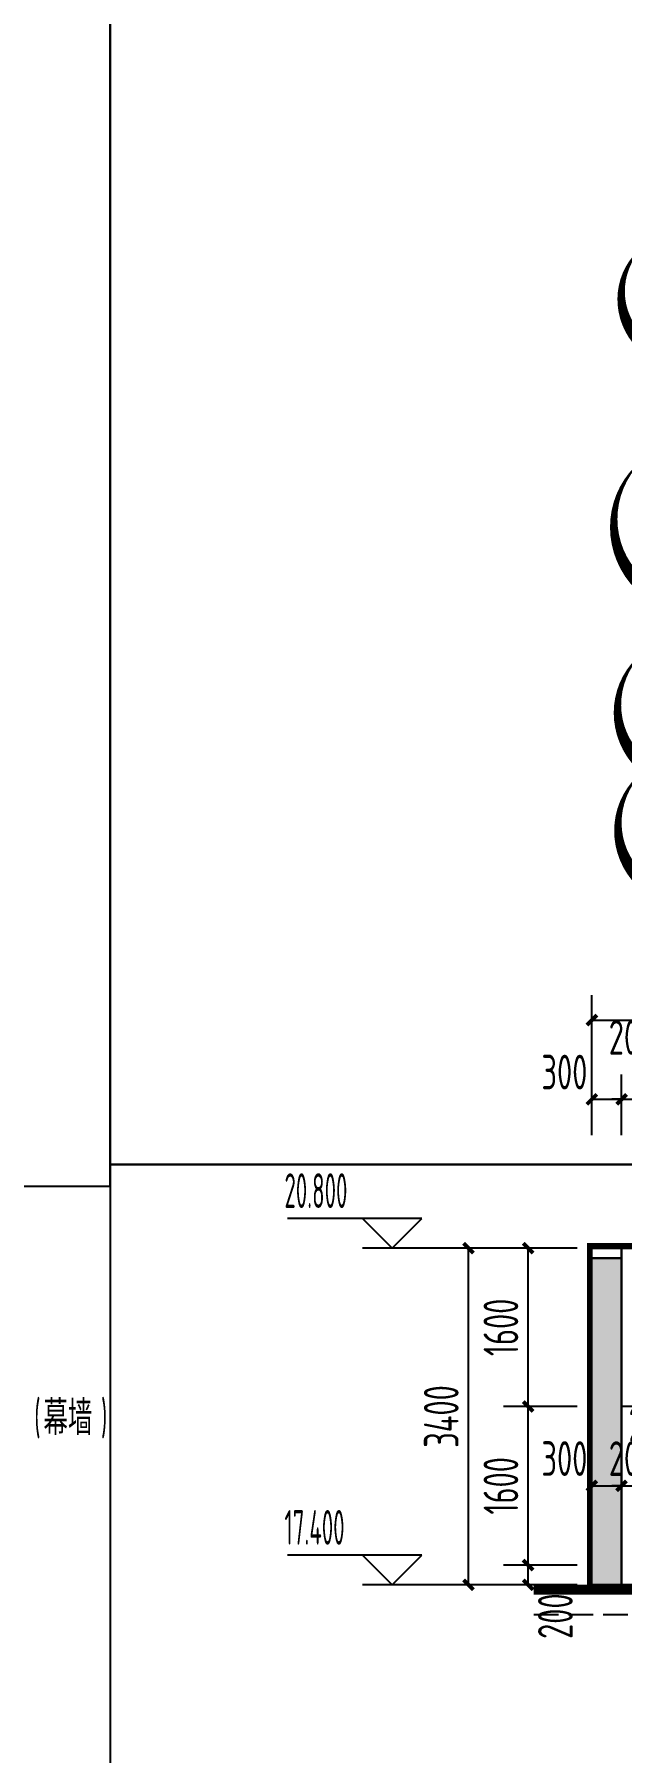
# Model space of a CAD drawing. Extents: x -863035 to 270371, y -8918 to 240488.
# Drawn here: x -256410 to -250483, y 137954 to 155304 of the extents above; entities that cross this region are included whole.
import ezdxf

# ---------------------------------------------------------------- set-up
doc = ezdxf.new("R2010")
doc.units = 0
doc.header["$LTSCALE"] = 1000
doc.header["$MEASUREMENT"] = 0
doc.linetypes.add('DASH', pattern=[0.35, 0.25, -0.1])
for name, color, linetype in [('01-标注_尺寸', 124, 'Continuous'), ('01-标注_标高', 200, 'Continuous'), ('02-TEXT_标注', 130, 'Continuous'), ('05-填充_18', 18, 'Continuous'), ('A-C_窗', 140, 'Continuous'), ('E-墙面分格', 146, 'Continuous'), ('E-立面轮廓', 241, 'Continuous')]:
    doc.layers.add(name, color=color, linetype=linetype)
doc.layers.add('04-不打印_辅助线', color=165, linetype='Continuous', plot=False)
doc.layers.add('DIM_MODI', color=6, linetype='Continuous', plot=False)
doc.styles.add('_TCH_DIM', font='ROS1', dxfattribs={"width": 0.75, "bigfont": 'JD'})
doc.styles.add('_TCH_DIM_T3', font='ROS1', dxfattribs={"width": 0.75, "bigfont": 'JD'})
doc.dimstyles.new('_TCH_ARCH&&100', dxfattribs={"dimtxt": 350, "dimasz": 100, "dimexe": 250, "dimexo": 300, "dimgap": 100, "dimtad": 1, "dimdec": 0, "dimzin": 0, "dimdsep": 46, "dimtxsty": '_TCH_DIM_T3', "dimblk": 'ARCHTICK', "dimcen": 0.09, "dimclrt": 7, "dimazin": 2, "dimtfac": 1, "dimtdec": 0, "dimtix": 1, "dimtmove": 2, "dimatfit": 3, "dimfxl": 0, "dimtolj": 1, "dimtzin": 0, "dimarcsym": 0})

# ---------------------------------------------------------------- blocks, each defined once
blk = doc.blocks.new('htgrsjuhytj')
at = {"layer": '02-TEXT_标注', "style": '_TCH_DIM'}
for s, height, width, p in [('(', 350, 0.5625, (56005.2, -2513.3)), ('幕墙', 347.29, 0.75, (56097.1, -2513.3)), (')', 350, 0.5625, (56679.1, -2513.3))]:
    blk.add_text(s, height=height, dxfattribs=dict(at, width=width)).set_placement(p)
blk = doc.blocks.new('_ArchTick')
at = {"color": 0, "linetype": 'ByBlock', "const_width": 0.4}
blk.add_lwpolyline([(-0.5, -0.5), (0.5, 0.5)], dxfattribs=at)
blk = doc.blocks.new('*D332')
at = {"layer": '01-标注_尺寸', "color": 0, "lineweight": -2, "transparency": 16777216}
for p, q in [((-251535, 143048), (-252278, 143048)), ((-252028, 139648), (-252028, 143048)), ((-251535, 139648), (-252278, 139648))]:
    blk.add_line(p, q, dxfattribs=at)
at = {"layer": 'Defpoints', "color": 0, "transparency": 16777216}
for p in [(-252028, 143048), (-251235, 143048), (-251235, 139648)]:
    blk.add_point(p, dxfattribs=at)
at = {"layer": '01-标注_尺寸', "color": 0, "lineweight": -2, "transparency": 16777216, "xscale": 100, "yscale": 100, "zscale": 100}
for p, rotation in [((-252028, 143048), 90), ((-252028, 139648), 270)]:
    blk.add_blockref('_ArchTick', p, dxfattribs=dict(at, rotation=rotation))
at = {"layer": '01-标注_尺寸', "color": 7, "transparency": 16777216, "insert": (-252303, 141348), "char_height": 350, "attachment_point": 5, "rotation": 90, "style": '_TCH_DIM_T3'}
blk.add_mtext('\\A1;3400', dxfattribs=at)
blk = doc.blocks.new('*D333')
at = {"layer": '01-标注_尺寸', "color": 0, "lineweight": -2, "transparency": 16777216}
for p, q in [((-250933, 139848), (-251676, 139848)), ((-251426, 139648), (-251426, 139848)), ((-250933, 139648), (-251676, 139648))]:
    blk.add_line(p, q, dxfattribs=at)
at = {"layer": 'Defpoints', "color": 0, "transparency": 16777216}
for p in [(-251426, 139848), (-250633, 139848), (-250633, 139648)]:
    blk.add_point(p, dxfattribs=at)
at = {"layer": '01-标注_尺寸', "color": 0, "lineweight": -2, "transparency": 16777216, "xscale": 100, "yscale": 100, "zscale": 100}
for p, rotation in [((-251426, 139848), 90), ((-251426, 139648), 270)]:
    blk.add_blockref('_ArchTick', p, dxfattribs=dict(at, rotation=rotation))
at = {"layer": '01-标注_尺寸', "color": 7, "transparency": 16777216, "insert": (-251151, 139332), "char_height": 350, "attachment_point": 5, "rotation": 90, "style": '_TCH_DIM_T3'}
blk.add_mtext('\\A1;200', dxfattribs=at)
blk = doc.blocks.new('*D334')
at = {"layer": '01-标注_尺寸', "color": 0, "lineweight": -2, "transparency": 16777216}
for p, q in [((-250933, 141448), (-251676, 141448)), ((-251426, 139848), (-251426, 141448)), ((-250933, 139848), (-251676, 139848))]:
    blk.add_line(p, q, dxfattribs=at)
at = {"layer": 'Defpoints', "color": 0, "transparency": 16777216}
for p in [(-251426, 141448), (-250633, 141448), (-250633, 139848)]:
    blk.add_point(p, dxfattribs=at)
at = {"layer": '01-标注_尺寸', "color": 0, "lineweight": -2, "transparency": 16777216, "xscale": 100, "yscale": 100, "zscale": 100}
for p, rotation in [((-251426, 141448), 90), ((-251426, 139848), 270)]:
    blk.add_blockref('_ArchTick', p, dxfattribs=dict(at, rotation=rotation))
at = {"layer": '01-标注_尺寸', "color": 7, "transparency": 16777216, "insert": (-251701, 140648), "char_height": 350, "attachment_point": 5, "rotation": 90, "style": '_TCH_DIM_T3'}
blk.add_mtext('\\A1;1600', dxfattribs=at)
blk = doc.blocks.new('*D335')
at = {"layer": '01-标注_尺寸', "color": 0, "lineweight": -2, "transparency": 16777216}
for p, q in [((-250933, 143048), (-251676, 143048)), ((-251426, 141448), (-251426, 143048)), ((-250933, 141448), (-251676, 141448))]:
    blk.add_line(p, q, dxfattribs=at)
at = {"layer": 'Defpoints', "color": 0, "transparency": 16777216}
for p in [(-251426, 143048), (-250633, 143048), (-250633, 141448)]:
    blk.add_point(p, dxfattribs=at)
at = {"layer": '01-标注_尺寸', "color": 0, "lineweight": -2, "transparency": 16777216, "xscale": 100, "yscale": 100, "zscale": 100}
for p, rotation in [((-251426, 143048), 90), ((-251426, 141448), 270)]:
    blk.add_blockref('_ArchTick', p, dxfattribs=dict(at, rotation=rotation))
at = {"layer": '01-标注_尺寸', "color": 7, "transparency": 16777216, "insert": (-251701, 142248), "char_height": 350, "attachment_point": 5, "rotation": 90, "style": '_TCH_DIM_T3'}
blk.add_mtext('\\A1;1600', dxfattribs=at)
blk = doc.blocks.new('*D348')
at = {"layer": '01-标注_尺寸', "color": 0, "lineweight": -2, "transparency": 16777216}
for p, q in [((-250783, 140493), (-250783, 140898)), ((-250483, 140493), (-250483, 140898)), ((-250783, 140648), (-250483, 140648))]:
    blk.add_line(p, q, dxfattribs=at)
at = {"layer": 'Defpoints', "color": 0, "transparency": 16777216}
for p in [(-250483, 140648), (-250783, 140193), (-250483, 140193)]:
    blk.add_point(p, dxfattribs=at)
at = {"layer": '01-标注_尺寸', "color": 0, "lineweight": -2, "transparency": 16777216, "xscale": 100, "yscale": 100, "zscale": 100, "rotation": 180}
blk.add_blockref('_ArchTick', (-250783, 140648), dxfattribs=at)
at = {"layer": '01-标注_尺寸', "color": 0, "lineweight": -2, "transparency": 16777216, "xscale": 100, "yscale": 100, "zscale": 100}
blk.add_blockref('_ArchTick', (-250483, 140648), dxfattribs=at)
at = {"layer": '01-标注_尺寸', "color": 7, "transparency": 16777216, "insert": (-251060, 140923), "char_height": 350, "attachment_point": 5, "style": '_TCH_DIM_T3'}
blk.add_mtext('\\A1;300', dxfattribs=at)
blk = doc.blocks.new('*D349')
at = {"layer": '01-标注_尺寸', "color": 0, "lineweight": -2, "transparency": 16777216}
for p, q in [((-250483, 140493), (-250483, 140898)), ((-250283, 140493), (-250283, 140898)), ((-250483, 140648), (-250583, 140648)), ((-250483, 140648), (-250283, 140648)), ((-250283, 140648), (-250183, 140648))]:
    blk.add_line(p, q, dxfattribs=at)
at = {"layer": 'Defpoints', "color": 0, "transparency": 16777216}
for p in [(-250283, 140648), (-250483, 140193), (-250283, 140193)]:
    blk.add_point(p, dxfattribs=at)
at = {"layer": '01-标注_尺寸', "color": 0, "lineweight": -2, "transparency": 16777216, "xscale": 100, "yscale": 100, "zscale": 100}
blk.add_blockref('_ArchTick', (-250483, 140648), dxfattribs=at)
at = {"layer": '01-标注_尺寸', "color": 0, "lineweight": -2, "transparency": 16777216, "xscale": 100, "yscale": 100, "zscale": 100, "rotation": 180}
blk.add_blockref('_ArchTick', (-250283, 140648), dxfattribs=at)
at = {"layer": '01-标注_尺寸', "color": 7, "transparency": 16777216, "insert": (-250383, 140923), "char_height": 350, "attachment_point": 5, "style": '_TCH_DIM_T3'}
blk.add_mtext('\\A1;200', dxfattribs=at)
blk = doc.blocks.new('*D350')
at = {"layer": '01-标注_尺寸', "color": 0, "lineweight": -2, "transparency": 16777216}
for p, q in [((-250283, 140493), (-250283, 140898)), ((-250083, 140493), (-250083, 140898)), ((-250283, 140648), (-250083, 140648))]:
    blk.add_line(p, q, dxfattribs=at)
at = {"layer": 'Defpoints', "color": 0, "transparency": 16777216}
for p in [(-250083, 140648), (-250283, 140193), (-250083, 140193)]:
    blk.add_point(p, dxfattribs=at)
at = {"layer": '01-标注_尺寸', "color": 0, "lineweight": -2, "transparency": 16777216, "xscale": 100, "yscale": 100, "zscale": 100, "rotation": 180}
blk.add_blockref('_ArchTick', (-250283, 140648), dxfattribs=at)
at = {"layer": '01-标注_尺寸', "color": 0, "lineweight": -2, "transparency": 16777216, "xscale": 100, "yscale": 100, "zscale": 100}
blk.add_blockref('_ArchTick', (-250083, 140648), dxfattribs=at)
at = {"layer": '01-标注_尺寸', "color": 7, "transparency": 16777216, "insert": (-250183, 141273), "char_height": 350, "attachment_point": 5, "style": '_TCH_DIM_T3'}
blk.add_mtext('\\A1;200', dxfattribs=at)
blk = doc.blocks.new('*D462')
at = {"layer": '01-标注_尺寸', "color": 0, "lineweight": -2, "transparency": 16777216}
for p, q in [((-250783, 144190), (-250783, 144801)), ((-250483, 144190), (-250483, 144801)), ((-250783, 144551), (-250483, 144551))]:
    blk.add_line(p, q, dxfattribs=at)
at = {"layer": 'Defpoints', "color": 0, "transparency": 16777216}
for p in [(-250483, 144551), (-250783, 143890), (-250483, 143890)]:
    blk.add_point(p, dxfattribs=at)
at = {"layer": '01-标注_尺寸', "color": 0, "lineweight": -2, "transparency": 16777216, "xscale": 100, "yscale": 100, "zscale": 100, "rotation": 180}
blk.add_blockref('_ArchTick', (-250783, 144551), dxfattribs=at)
at = {"layer": '01-标注_尺寸', "color": 0, "lineweight": -2, "transparency": 16777216, "xscale": 100, "yscale": 100, "zscale": 100}
blk.add_blockref('_ArchTick', (-250483, 144551), dxfattribs=at)
at = {"layer": '01-标注_尺寸', "color": 7, "transparency": 16777216, "insert": (-251060, 144826), "char_height": 350, "attachment_point": 5, "style": '_TCH_DIM_T3'}
blk.add_mtext('\\A1;300', dxfattribs=at)
blk = doc.blocks.new('*D463')
at = {"layer": '01-标注_尺寸', "color": 0, "lineweight": -2, "transparency": 16777216}
for p, q in [((-250483, 144190), (-250483, 144801)), ((-250283, 144190), (-250283, 144801)), ((-250483, 144551), (-250583, 144551)), ((-250483, 144551), (-250283, 144551)), ((-250283, 144551), (-250183, 144551))]:
    blk.add_line(p, q, dxfattribs=at)
at = {"layer": 'Defpoints', "color": 0, "transparency": 16777216}
for p in [(-250283, 144551), (-250483, 143890), (-250283, 143890)]:
    blk.add_point(p, dxfattribs=at)
at = {"layer": '01-标注_尺寸', "color": 0, "lineweight": -2, "transparency": 16777216, "xscale": 100, "yscale": 100, "zscale": 100}
blk.add_blockref('_ArchTick', (-250483, 144551), dxfattribs=at)
at = {"layer": '01-标注_尺寸', "color": 0, "lineweight": -2, "transparency": 16777216, "xscale": 100, "yscale": 100, "zscale": 100, "rotation": 180}
blk.add_blockref('_ArchTick', (-250283, 144551), dxfattribs=at)
at = {"layer": '01-标注_尺寸', "color": 7, "transparency": 16777216, "insert": (-250383, 145176), "char_height": 350, "attachment_point": 5, "style": '_TCH_DIM_T3'}
blk.add_mtext('\\A1;200', dxfattribs=at)
blk = doc.blocks.new('*D508')
at = {"layer": '01-标注_尺寸', "color": 0, "lineweight": -2, "transparency": 16777216}
for p, q in [((-250783, 144676), (-250783, 145601)), ((-232383, 144676), (-232383, 145601)), ((-250783, 145351), (-232383, 145351))]:
    blk.add_line(p, q, dxfattribs=at)
at = {"layer": 'Defpoints', "color": 0, "transparency": 16777216}
for p in [(-232383, 145351), (-250783, 144376), (-232383, 144376)]:
    blk.add_point(p, dxfattribs=at)
at = {"layer": '01-标注_尺寸', "color": 0, "lineweight": -2, "transparency": 16777216, "xscale": 100, "yscale": 100, "zscale": 100, "rotation": 180}
blk.add_blockref('_ArchTick', (-250783, 145351), dxfattribs=at)
at = {"layer": '01-标注_尺寸', "color": 0, "lineweight": -2, "transparency": 16777216, "xscale": 100, "yscale": 100, "zscale": 100}
blk.add_blockref('_ArchTick', (-232383, 145351), dxfattribs=at)
at = {"layer": '01-标注_尺寸', "color": 7, "transparency": 16777216, "insert": (-241583, 145626), "char_height": 350, "attachment_point": 5, "style": '_TCH_DIM_T3'}
blk.add_mtext('\\A1;18400', dxfattribs=at)

msp = doc.modelspace()

# ---------------------------------------------------------------- hatches: boundary and pattern name
at = {"layer": '05-填充_18'}
h = msp.add_hatch(color=256, dxfattribs=at)
h.dxf.hatch_style = 1
h.paths.add_polyline_path([(-250782.6, 142948.5), (-250482.6, 142948.5), (-250482.6, 139648.5), (-250782.6, 139648.5)])

# ---------------------------------------------------------------- linework, layer by layer
at = {"layer": '01-标注_标高'}
for p, q in [((-252499, 143348.5), (-253855.6, 143348.5)), ((-252799, 143048.5), (-253099, 143348.5)), ((-252799, 143048.5), (-252499, 143348.5)), ((-252078.6, 143048.5), (-253099, 143048.5)), ((-252499, 139948.5), (-253855.6, 139948.5)), ((-252799, 139648.5), (-253099, 139948.5)), ((-252799, 139648.5), (-252499, 139948.5)), ((-252078.6, 139648.5), (-253099, 139648.5))]:
    msp.add_line(p, q, dxfattribs=at)
at = {"layer": '04-不打印_辅助线'}
for points in [[(-312416, 143674.5), (-255645.6, 143674.5), (-255645.6, 171174.5), (-312416, 171174.5)], [(-230015.6, 171174.5), (-255645.6, 171174.5), (-255645.6, 143892.3), (-230015.6, 143892.3)], [(-312416, 143674.5), (-255645.6, 143674.5), (-255645.6, 116174.5), (-312416, 116174.5)]]:
    msp.add_lwpolyline(points, close=True, dxfattribs=at)
at = {"layer": 'A-C_窗', "linetype": 'DASH'}
msp.add_line((-251369.1, 139348.5), (-231833.6, 139348.5), dxfattribs=at)
at = {"layer": 'A-C_窗'}
for points in [[(-250482.6, 142948.5), (-250782.6, 142948.5), (-250782.6, 143048.5), (-250482.6, 143048.5)], [(-250482.6, 143048.5), (-245182.6, 143048.5), (-245182.6, 139648.5), (-250482.6, 139648.5)], [(-250782.6, 142948.5), (-250482.6, 142948.5), (-250482.6, 139648.5), (-250782.6, 139648.5)]]:
    msp.add_lwpolyline(points, close=True, dxfattribs=at)
at = {"layer": 'DIM_MODI'}
for points in [[(-250223.8, 153194, 0, 150, 0.5), (-250223.8, 152144, 0, 150, 0.5)], [(-250223.8, 151044, 0, 150, 0.5), (-250223.8, 149694, 0, 150, 0.5)], [(-250223.8, 149094, 0, 150, 0.5), (-250223.8, 147894, 0, 150, 0.5), (-250223.8, 146712, 0, 150, 0.5)]]:
    msp.add_lwpolyline(points, format="xyseb", dxfattribs=at)
at = {"layer": 'E-墙面分格'}
msp.add_lwpolyline([(-246882.6, 141448.5), (-250482.6, 141448.5)], dxfattribs=at)
at = {"layer": 'E-立面轮廓'}
for points, const_width in [([(-250807.6, 139601.3), (-250807.6, 143073.5), (-245157.6, 143073.5), (-245157.6, 139601.3)], 50), ([(-251369.1, 139598.5), (-231833.6, 139598.5)], 100)]:
    msp.add_lwpolyline(points, dxfattribs=dict(at, const_width=const_width))

# ---------------------------------------------------------------- texts
at = {"layer": '02-TEXT_标注', "style": '_TCH_DIM', "width": 0.5625}
for s, p in [('20.800', (-253885.6, 143453.5)), ('17.400', (-253885.6, 140053.5))]:
    msp.add_text(s, height=350, dxfattribs=at).set_placement(p)

# ---------------------------------------------------------------- dimensions: what is measured, and where the dimension line sits
at = {"layer": '01-标注_尺寸'}
for p1, p2, distance, picture, middle in [((-250782.6, 144376.2), (-232382.6, 144376.2), 975, '*D508', (-241582.6, 145626.2)), ((-251235, 139648.5), (-251235, 143048.5), 793.4, '*D332', (-252303.4, 141348.5)), ((-250632.6, 141448.5), (-250632.6, 143048.5), 793.4, '*D335', (-251701, 142248.5)), ((-250632.6, 139848.5), (-250632.6, 141448.5), 793.4, '*D334', (-251701, 140648.5)), ((-250482.6, 140193.3), (-250282.6, 140193.3), 455.2, '*D349', (-250382.6, 140923.5))]:
    dim = msp.add_aligned_dim(p1=p1, p2=p2, distance=distance, dimstyle='_TCH_ARCH&&100', dxfattribs=at)
    dim.commit()
    dim.dimension.update_dxf_attribs({"geometry": picture, "text_midpoint": middle})
for base, p1, p2, angle, picture, middle in [((-250282.6, 144551.2), (-250482.6, 143889.9), (-250282.6, 143889.9), 0, '*D463', (-250382.6, 145176.2)), ((-250482.6, 144551.2), (-250782.6, 143889.9), (-250482.6, 143889.9), 0, '*D462', (-251059.8, 144826.2)), ((-250082.6, 140648.5), (-250282.6, 140193.3), (-250082.6, 140193.3), 0, '*D350', (-250182.6, 141273.5)), ((-250482.6, 140648.5), (-250782.6, 140193.3), (-250482.6, 140193.3), 0, '*D348', (-251059.8, 140923.5)), ((-251426, 139848.5), (-250632.6, 139648.5), (-250632.6, 139848.5), 90, '*D333', (-251151, 139332.5))]:
    dim = msp.add_linear_dim(base=base, p1=p1, p2=p2, angle=angle, dimstyle='_TCH_ARCH&&100', dxfattribs=at)
    dim.commit()
    dim.dimension.update_dxf_attribs({"geometry": picture, "text_midpoint": middle, "dimtype": 161})

# ---------------------------------------------------------------- next in the draw order: block references
msp.add_blockref('htgrsjuhytj', (-312416, 143674.5))

# ---------------------------------------------------------------- next in the draw order: linework, layer by layer
at = {"layer": '04-不打印_辅助线'}
msp.add_lwpolyline([(-230015.6, 143892.3), (-255645.6, 143892.3), (-255645.6, 116752.5), (-230015.6, 116752.5)], close=True, dxfattribs=at)

doc.saveas('drawing.dxf')
